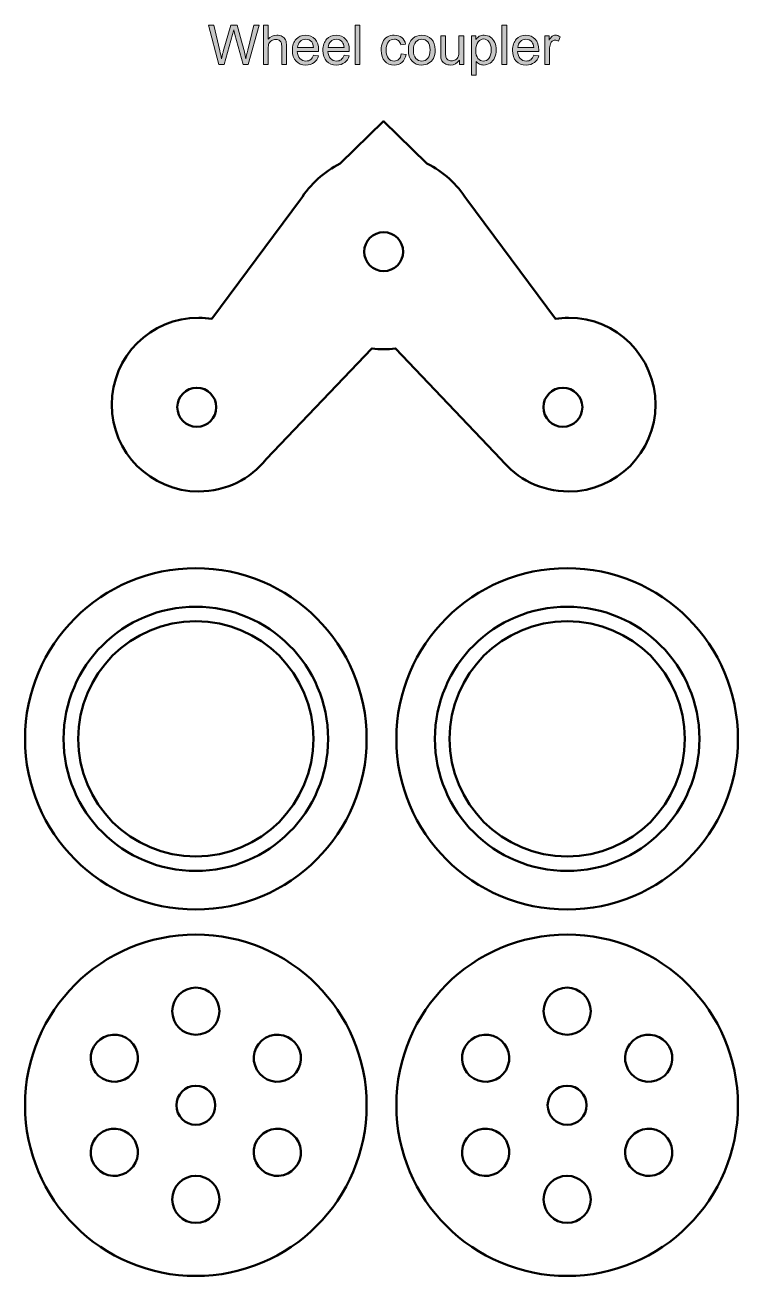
# Model space of a CAD drawing. Header units: inches. Extents: x 247 to 2765, y -1897 to -1110.
# Drawn here: x 408.9 to 463.7, y -1810.2 to -1713.9 of the extents above; entities that cross this region are included whole.
import ezdxf

# ---------------------------------------------------------------- set-up
doc = ezdxf.new("R2010")
doc.units = ezdxf.units.IN
doc.header["$MEASUREMENT"] = 0
doc.layers.add('Layer 1', color=7, linetype='Continuous')

# ---------------------------------------------------------------- blocks, each defined once
blk = doc.blocks.new('block 2')
at = {"layer": 'Layer 1', "color": 18, "lineweight": 50, "true_color": 0x010101}
for points in [[(422.016, -1755.723), (414.759, -1755.723), (408.875, -1761.607), (408.875, -1768.864), (408.875, -1776.122), (414.759, -1782.005), (422.016, -1782.005), (429.273, -1782.005), (435.157, -1776.122), (435.157, -1768.864), (435.157, -1761.607), (429.274, -1755.723), (422.016, -1755.723)], [(422.016, -1777.919), (417.015, -1777.919), (412.961, -1773.866), (412.961, -1768.864), (412.961, -1763.863), (417.015, -1759.81), (422.016, -1759.81), (427.017, -1759.81), (431.071, -1763.863), (431.071, -1768.864), (431.071, -1773.865), (427.017, -1777.919), (422.016, -1777.919)]]:
    blk.add_open_spline(points, degree=3, knots=[0, 0, 0, 0, 1, 1, 1, 2, 2, 2, 3, 3, 3, 4, 4, 4, 4], dxfattribs=at)
at = {"layer": 'Layer 1', "color": 240, "lineweight": 50, "true_color": 0xec2227}
blk.add_open_spline([(422.016, -1758.692), (427.634, -1758.692), (432.188, -1763.246), (432.188, -1768.864), (432.188, -1774.482), (427.634, -1779.036), (422.016, -1779.036), (416.398, -1779.036), (411.844, -1774.482), (411.844, -1768.864), (411.844, -1763.246), (416.398, -1758.692), (422.016, -1758.692)], degree=3, knots=[0, 0, 0, 0, 1, 1, 1, 2, 2, 2, 3, 3, 3, 4, 4, 4, 4], dxfattribs=at)
blk = doc.blocks.new('block 4')
at = {"layer": 'Layer 1', "color": 18, "lineweight": 50, "true_color": 0x010101}
for points in [[(450.585, -1755.723), (443.328, -1755.723), (437.444, -1761.607), (437.444, -1768.864), (437.444, -1776.122), (443.328, -1782.005), (450.585, -1782.005), (457.843, -1782.005), (463.726, -1776.122), (463.726, -1768.864), (463.726, -1761.607), (457.843, -1755.723), (450.585, -1755.723)], [(450.585, -1777.919), (445.584, -1777.919), (441.53, -1773.866), (441.53, -1768.864), (441.53, -1763.863), (445.584, -1759.81), (450.585, -1759.81), (455.586, -1759.81), (459.64, -1763.863), (459.64, -1768.864), (459.64, -1773.865), (455.586, -1777.919), (450.585, -1777.919)]]:
    blk.add_open_spline(points, degree=3, knots=[0, 0, 0, 0, 1, 1, 1, 2, 2, 2, 3, 3, 3, 4, 4, 4, 4], dxfattribs=at)
at = {"layer": 'Layer 1', "color": 240, "lineweight": 50, "true_color": 0xec2227}
blk.add_open_spline([(450.585, -1758.692), (456.203, -1758.692), (460.757, -1763.246), (460.757, -1768.864), (460.757, -1774.482), (456.203, -1779.036), (450.585, -1779.036), (444.968, -1779.036), (440.413, -1774.482), (440.413, -1768.864), (440.413, -1763.246), (444.968, -1758.692), (450.585, -1758.692)], degree=3, knots=[0, 0, 0, 0, 1, 1, 1, 2, 2, 2, 3, 3, 3, 4, 4, 4, 4], dxfattribs=at)
blk = doc.blocks.new('block 53')
at = {"layer": 'Layer 1', "true_color": 0x3eb54a}
h = blk.add_hatch(color=95, dxfattribs=at)
h.dxf.hatch_style = 2
edge = h.paths.add_edge_path()
edge.add_spline(control_points=[(423.791, -1716.946), (423.791, -1716.946), (422.987, -1713.915), (422.987, -1713.915), (422.987, -1713.915), (423.399, -1713.915), (423.399, -1713.915), (423.399, -1713.915), (423.86, -1715.902), (423.86, -1715.902), (423.91, -1716.11), (423.952, -1716.317), (423.988, -1716.522), (424.065, -1716.198), (424.111, -1716.012), (424.124, -1715.962), (424.124, -1715.962), (424.701, -1713.915), (424.701, -1713.915), (424.701, -1713.915), (425.185, -1713.915), (425.185, -1713.915), (425.185, -1713.915), (425.619, -1715.449), (425.619, -1715.449), (425.728, -1715.829), (425.806, -1716.188), (425.854, -1716.522), (425.893, -1716.33), (425.944, -1716.111), (426.006, -1715.864), (426.006, -1715.864), (426.481, -1713.916), (426.481, -1713.916), (426.481, -1713.916), (426.885, -1713.916), (426.885, -1713.916), (426.885, -1713.916), (426.054, -1716.946), (426.054, -1716.946), (426.054, -1716.946), (425.668, -1716.946), (425.668, -1716.946), (425.668, -1716.946), (425.028, -1714.637), (425.028, -1714.637), (424.975, -1714.444), (424.943, -1714.326), (424.933, -1714.282), (424.901, -1714.421), (424.872, -1714.539), (424.844, -1714.637), (424.844, -1714.637), (424.201, -1716.946), (424.201, -1716.946), (424.201, -1716.946), (423.791, -1716.946), (423.791, -1716.946), (423.791, -1716.946), (423.791, -1716.946), (423.791, -1716.946)], knot_values=[0, 0, 0, 0, 1, 1, 1, 2, 2, 2, 3, 3, 3, 4, 4, 4, 5, 5, 5, 6, 6, 6, 7, 7, 7, 8, 8, 8, 9, 9, 9, 10, 10, 10, 11, 11, 11, 12, 12, 12, 13, 13, 13, 14, 14, 14, 15, 15, 15, 16, 16, 16, 17, 17, 17, 18, 18, 18, 19, 19, 19, 20, 20, 20, 20], degree=3, periodic=1)
h = blk.add_hatch(color=95, dxfattribs=at)
h.dxf.hatch_style = 2
edge = h.paths.add_edge_path()
edge.add_spline(control_points=[(427.21, -1716.946), (427.21, -1716.946), (427.21, -1713.915), (427.21, -1713.915), (427.21, -1713.915), (427.582, -1713.915), (427.582, -1713.915), (427.582, -1713.915), (427.582, -1715.003), (427.582, -1715.003), (427.756, -1714.801), (427.975, -1714.702), (428.239, -1714.702), (428.402, -1714.702), (428.543, -1714.734), (428.663, -1714.797), (428.783, -1714.861), (428.869, -1714.95), (428.92, -1715.063), (428.972, -1715.176), (428.998, -1715.34), (428.998, -1715.555), (428.998, -1715.555), (428.998, -1716.945), (428.998, -1716.945), (428.998, -1716.945), (428.626, -1716.945), (428.626, -1716.945), (428.626, -1716.945), (428.626, -1715.555), (428.626, -1715.555), (428.626, -1715.369), (428.586, -1715.234), (428.505, -1715.149), (428.424, -1715.064), (428.31, -1715.022), (428.162, -1715.022), (428.052, -1715.022), (427.949, -1715.051), (427.851, -1715.108), (427.754, -1715.165), (427.684, -1715.242), (427.643, -1715.34), (427.602, -1715.438), (427.581, -1715.573), (427.581, -1715.745), (427.581, -1715.745), (427.581, -1716.945), (427.581, -1716.945), (427.581, -1716.945), (427.21, -1716.945), (427.21, -1716.945), (427.21, -1716.945), (427.21, -1716.946), (427.21, -1716.946)], knot_values=[0, 0, 0, 0, 1, 1, 1, 2, 2, 2, 3, 3, 3, 4, 4, 4, 5, 5, 5, 6, 6, 6, 7, 7, 7, 8, 8, 8, 9, 9, 9, 10, 10, 10, 11, 11, 11, 12, 12, 12, 13, 13, 13, 14, 14, 14, 15, 15, 15, 16, 16, 16, 17, 17, 17, 18, 18, 18, 18], degree=3, periodic=1)
h = blk.add_hatch(color=95, dxfattribs=at)
h.dxf.hatch_style = 2
h.paths.add_polyline_path([(434.265, -1716.946), (434.265, -1713.915), (434.637, -1713.915), (434.637, -1716.946)])
h = blk.add_hatch(color=95, dxfattribs=at)
h.dxf.hatch_style = 2
h.paths.add_polyline_path([(445.562, -1716.946), (445.562, -1713.915), (445.934, -1713.915), (445.934, -1716.946)])
h = blk.add_hatch(color=95, dxfattribs=at)
h.dxf.hatch_style = 2
edge = h.paths.add_edge_path()
edge.add_spline(control_points=[(431.067, -1716.239), (431.067, -1716.239), (431.452, -1716.286), (431.452, -1716.286), (431.391, -1716.512), (431.279, -1716.686), (431.115, -1716.809), (430.951, -1716.932), (430.741, -1716.995), (430.487, -1716.995), (430.166, -1716.995), (429.911, -1716.896), (429.723, -1716.698), (429.535, -1716.5), (429.441, -1716.223), (429.441, -1715.867), (429.441, -1715.497), (429.536, -1715.211), (429.726, -1715.006), (429.916, -1714.802), (430.163, -1714.702), (430.467, -1714.702), (430.76, -1714.702), (431, -1714.8), (431.186, -1715.001), (431.372, -1715.201), (431.465, -1715.482), (431.465, -1715.845), (431.465, -1715.867), (431.464, -1715.9), (431.463, -1715.944), (431.463, -1715.944), (429.825, -1715.944), (429.825, -1715.944), (429.839, -1716.186), (429.907, -1716.37), (430.03, -1716.498), (430.153, -1716.625), (430.305, -1716.69), (430.489, -1716.69), (430.625, -1716.69), (430.742, -1716.653), (430.838, -1716.583), (430.934, -1716.51), (431.011, -1716.396), (431.067, -1716.239)], knot_values=[0, 0, 0, 0, 1, 1, 1, 2, 2, 2, 3, 3, 3, 4, 4, 4, 5, 5, 5, 6, 6, 6, 7, 7, 7, 8, 8, 8, 9, 9, 9, 10, 10, 10, 11, 11, 11, 12, 12, 12, 13, 13, 13, 14, 14, 14, 15, 15, 15, 15], degree=3, periodic=1)
edge = h.paths.add_edge_path()
edge.add_spline(control_points=[(429.845, -1715.637), (429.845, -1715.637), (431.072, -1715.637), (431.072, -1715.637), (431.055, -1715.454), (431.008, -1715.314), (430.931, -1715.222), (430.813, -1715.078), (430.66, -1715.007), (430.47, -1715.007), (430.299, -1715.007), (430.155, -1715.064), (430.039, -1715.178), (429.923, -1715.293), (429.858, -1715.446), (429.845, -1715.637)], knot_values=[0, 0, 0, 0, 1, 1, 1, 2, 2, 2, 3, 3, 3, 4, 4, 4, 5, 5, 5, 5], degree=3, periodic=1)
h = blk.add_hatch(color=95, dxfattribs=at)
h.dxf.hatch_style = 2
edge = h.paths.add_edge_path()
edge.add_spline(control_points=[(433.422, -1716.239), (433.422, -1716.239), (433.806, -1716.286), (433.806, -1716.286), (433.746, -1716.512), (433.634, -1716.686), (433.47, -1716.809), (433.305, -1716.933), (433.096, -1716.995), (432.841, -1716.995), (432.52, -1716.995), (432.266, -1716.896), (432.078, -1716.698), (431.889, -1716.5), (431.795, -1716.223), (431.795, -1715.867), (431.795, -1715.497), (431.891, -1715.211), (432.081, -1715.006), (432.271, -1714.802), (432.518, -1714.702), (432.821, -1714.702), (433.115, -1714.702), (433.355, -1714.8), (433.541, -1715.001), (433.726, -1715.202), (433.82, -1715.482), (433.82, -1715.845), (433.82, -1715.867), (433.819, -1715.9), (433.818, -1715.944), (433.818, -1715.944), (432.18, -1715.944), (432.18, -1715.944), (432.194, -1716.186), (432.262, -1716.37), (432.385, -1716.498), (432.507, -1716.625), (432.66, -1716.69), (432.844, -1716.69), (432.98, -1716.69), (433.097, -1716.653), (433.193, -1716.583), (433.289, -1716.51), (433.365, -1716.396), (433.422, -1716.239)], knot_values=[0, 0, 0, 0, 1, 1, 1, 2, 2, 2, 3, 3, 3, 4, 4, 4, 5, 5, 5, 6, 6, 6, 7, 7, 7, 8, 8, 8, 9, 9, 9, 10, 10, 10, 11, 11, 11, 12, 12, 12, 13, 13, 13, 14, 14, 14, 15, 15, 15, 15], degree=3, periodic=1)
edge = h.paths.add_edge_path()
edge.add_spline(control_points=[(432.2, -1715.637), (432.2, -1715.637), (433.426, -1715.637), (433.426, -1715.637), (433.409, -1715.454), (433.363, -1715.314), (433.286, -1715.222), (433.168, -1715.078), (433.014, -1715.007), (432.825, -1715.007), (432.654, -1715.007), (432.51, -1715.064), (432.393, -1715.178), (432.277, -1715.293), (432.212, -1715.446), (432.2, -1715.637)], knot_values=[0, 0, 0, 0, 1, 1, 1, 2, 2, 2, 3, 3, 3, 4, 4, 4, 5, 5, 5, 5], degree=3, periodic=1)
h = blk.add_hatch(color=95, dxfattribs=at)
h.dxf.hatch_style = 2
edge = h.paths.add_edge_path()
edge.add_spline(control_points=[(437.822, -1716.142), (437.822, -1716.142), (438.188, -1716.189), (438.188, -1716.189), (438.148, -1716.442), (438.046, -1716.638), (437.881, -1716.782), (437.716, -1716.925), (437.514, -1716.996), (437.274, -1716.996), (436.973, -1716.996), (436.732, -1716.897), (436.549, -1716.701), (436.367, -1716.504), (436.276, -1716.223), (436.276, -1715.856), (436.276, -1715.619), (436.315, -1715.411), (436.394, -1715.233), (436.472, -1715.056), (436.592, -1714.922), (436.752, -1714.833), (436.913, -1714.745), (437.088, -1714.7), (437.276, -1714.7), (437.515, -1714.7), (437.71, -1714.76), (437.861, -1714.881), (438.013, -1715.002), (438.11, -1715.173), (438.153, -1715.395), (438.153, -1715.395), (437.791, -1715.451), (437.791, -1715.451), (437.756, -1715.303), (437.695, -1715.192), (437.608, -1715.118), (437.52, -1715.043), (437.414, -1715.006), (437.291, -1715.006), (437.104, -1715.006), (436.951, -1715.073), (436.834, -1715.208), (436.717, -1715.342), (436.658, -1715.555), (436.658, -1715.845), (436.658, -1716.141), (436.715, -1716.354), (436.827, -1716.488), (436.94, -1716.622), (437.088, -1716.689), (437.27, -1716.689), (437.416, -1716.689), (437.538, -1716.644), (437.635, -1716.554), (437.733, -1716.465), (437.796, -1716.328), (437.822, -1716.142)], knot_values=[0, 0, 0, 0, 1, 1, 1, 2, 2, 2, 3, 3, 3, 4, 4, 4, 5, 5, 5, 6, 6, 6, 7, 7, 7, 8, 8, 8, 9, 9, 9, 10, 10, 10, 11, 11, 11, 12, 12, 12, 13, 13, 13, 14, 14, 14, 15, 15, 15, 16, 16, 16, 17, 17, 17, 18, 18, 18, 19, 19, 19, 19], degree=3, periodic=1)
h = blk.add_hatch(color=95, dxfattribs=at)
h.dxf.hatch_style = 2
edge = h.paths.add_edge_path()
edge.add_spline(control_points=[(438.368, -1715.848), (438.368, -1715.442), (438.481, -1715.14), (438.707, -1714.944), (438.896, -1714.781), (439.126, -1714.701), (439.397, -1714.701), (439.699, -1714.701), (439.946, -1714.799), (440.138, -1714.998), (440.329, -1715.196), (440.425, -1715.469), (440.425, -1715.817), (440.425, -1716.1), (440.382, -1716.322), (440.298, -1716.484), (440.213, -1716.646), (440.089, -1716.771), (439.927, -1716.861), (439.766, -1716.951), (439.589, -1716.996), (439.397, -1716.996), (439.09, -1716.996), (438.842, -1716.897), (438.652, -1716.7), (438.463, -1716.503), (438.368, -1716.219), (438.368, -1715.848)], knot_values=[0, 0, 0, 0, 1, 1, 1, 2, 2, 2, 3, 3, 3, 4, 4, 4, 5, 5, 5, 6, 6, 6, 7, 7, 7, 8, 8, 8, 9, 9, 9, 9], degree=3, periodic=1)
edge = h.paths.add_edge_path()
edge.add_spline(control_points=[(438.75, -1715.848), (438.75, -1716.13), (438.812, -1716.34), (438.934, -1716.48), (439.057, -1716.619), (439.211, -1716.69), (439.397, -1716.69), (439.582, -1716.69), (439.736, -1716.619), (439.859, -1716.479), (439.981, -1716.338), (440.042, -1716.123), (440.042, -1715.836), (440.042, -1715.564), (439.98, -1715.358), (439.857, -1715.219), (439.734, -1715.079), (439.581, -1715.009), (439.397, -1715.009), (439.212, -1715.009), (439.057, -1715.078), (438.934, -1715.218), (438.811, -1715.357), (438.75, -1715.567), (438.75, -1715.848)], knot_values=[0, 0, 0, 0, 1, 1, 1, 2, 2, 2, 3, 3, 3, 4, 4, 4, 5, 5, 5, 6, 6, 6, 7, 7, 7, 8, 8, 8, 8], degree=3, periodic=1)
h = blk.add_hatch(color=95, dxfattribs=at)
h.dxf.hatch_style = 2
edge = h.paths.add_edge_path()
edge.add_spline(control_points=[(442.3, -1716.946), (442.3, -1716.946), (442.3, -1716.623), (442.3, -1716.623), (442.129, -1716.871), (441.896, -1716.996), (441.603, -1716.996), (441.473, -1716.996), (441.352, -1716.972), (441.24, -1716.922), (441.128, -1716.871), (441.044, -1716.81), (440.99, -1716.735), (440.936, -1716.66), (440.897, -1716.568), (440.876, -1716.459), (440.86, -1716.386), (440.853, -1716.27), (440.853, -1716.113), (440.853, -1716.113), (440.853, -1714.753), (440.853, -1714.753), (440.853, -1714.753), (441.226, -1714.753), (441.226, -1714.753), (441.226, -1714.753), (441.226, -1715.97), (441.226, -1715.97), (441.226, -1716.164), (441.233, -1716.295), (441.248, -1716.363), (441.271, -1716.46), (441.321, -1716.536), (441.396, -1716.592), (441.472, -1716.648), (441.566, -1716.676), (441.678, -1716.676), (441.789, -1716.676), (441.894, -1716.647), (441.992, -1716.59), (442.09, -1716.533), (442.16, -1716.455), (442.2, -1716.357), (442.241, -1716.258), (442.261, -1716.115), (442.261, -1715.928), (442.261, -1715.928), (442.261, -1714.751), (442.261, -1714.751), (442.261, -1714.751), (442.633, -1714.751), (442.633, -1714.751), (442.633, -1714.751), (442.633, -1716.946), (442.633, -1716.946), (442.633, -1716.946), (442.3, -1716.946), (442.3, -1716.946), (442.3, -1716.946), (442.3, -1716.946), (442.3, -1716.946)], knot_values=[0, 0, 0, 0, 1, 1, 1, 2, 2, 2, 3, 3, 3, 4, 4, 4, 5, 5, 5, 6, 6, 6, 7, 7, 7, 8, 8, 8, 9, 9, 9, 10, 10, 10, 11, 11, 11, 12, 12, 12, 13, 13, 13, 14, 14, 14, 15, 15, 15, 16, 16, 16, 17, 17, 17, 18, 18, 18, 19, 19, 19, 20, 20, 20, 20], degree=3, periodic=1)
h = blk.add_hatch(color=95, dxfattribs=at)
h.dxf.hatch_style = 2
edge = h.paths.add_edge_path()
edge.add_spline(control_points=[(443.215, -1717.787), (443.215, -1717.787), (443.215, -1714.751), (443.215, -1714.751), (443.215, -1714.751), (443.554, -1714.751), (443.554, -1714.751), (443.554, -1714.751), (443.554, -1715.036), (443.554, -1715.036), (443.635, -1714.925), (443.724, -1714.841), (443.826, -1714.785), (443.927, -1714.729), (444.049, -1714.702), (444.191, -1714.702), (444.379, -1714.702), (444.544, -1714.75), (444.688, -1714.846), (444.831, -1714.942), (444.939, -1715.078), (445.012, -1715.254), (445.085, -1715.43), (445.122, -1715.622), (445.122, -1715.833), (445.122, -1716.058), (445.082, -1716.26), (445.001, -1716.44), (444.92, -1716.619), (444.803, -1716.756), (444.65, -1716.853), (444.496, -1716.948), (444.334, -1716.997), (444.165, -1716.997), (444.041, -1716.997), (443.93, -1716.97), (443.831, -1716.917), (443.733, -1716.865), (443.652, -1716.799), (443.588, -1716.719), (443.588, -1716.719), (443.588, -1717.787), (443.588, -1717.787), (443.588, -1717.787), (443.215, -1717.787), (443.215, -1717.787)], knot_values=[0, 0, 0, 0, 1, 1, 1, 2, 2, 2, 3, 3, 3, 4, 4, 4, 5, 5, 5, 6, 6, 6, 7, 7, 7, 8, 8, 8, 9, 9, 9, 10, 10, 10, 11, 11, 11, 12, 12, 12, 13, 13, 13, 14, 14, 14, 15, 15, 15, 15], degree=3, periodic=1)
edge = h.paths.add_edge_path()
edge.add_spline(control_points=[(443.552, -1715.86), (443.552, -1716.144), (443.609, -1716.353), (443.724, -1716.487), (443.838, -1716.621), (443.977, -1716.689), (444.139, -1716.689), (444.305, -1716.689), (444.446, -1716.619), (444.564, -1716.48), (444.682, -1716.339), (444.741, -1716.122), (444.741, -1715.828), (444.741, -1715.549), (444.683, -1715.339), (444.568, -1715.201), (444.453, -1715.061), (444.316, -1714.991), (444.156, -1714.991), (443.998, -1714.991), (443.857, -1715.065), (443.735, -1715.213), (443.613, -1715.363), (443.552, -1715.578), (443.552, -1715.86)], knot_values=[0, 0, 0, 0, 1, 1, 1, 2, 2, 2, 3, 3, 3, 4, 4, 4, 5, 5, 5, 6, 6, 6, 7, 7, 7, 8, 8, 8, 8], degree=3, periodic=1)
h = blk.add_hatch(color=95, dxfattribs=at)
h.dxf.hatch_style = 2
edge = h.paths.add_edge_path()
edge.add_spline(control_points=[(448.013, -1716.239), (448.013, -1716.239), (448.397, -1716.286), (448.397, -1716.286), (448.337, -1716.512), (448.225, -1716.686), (448.061, -1716.809), (447.896, -1716.932), (447.687, -1716.995), (447.432, -1716.995), (447.112, -1716.995), (446.857, -1716.896), (446.669, -1716.698), (446.481, -1716.5), (446.386, -1716.223), (446.386, -1715.867), (446.386, -1715.497), (446.482, -1715.211), (446.672, -1715.006), (446.862, -1714.802), (447.108, -1714.702), (447.412, -1714.702), (447.705, -1714.702), (447.946, -1714.8), (448.131, -1715.001), (448.317, -1715.202), (448.41, -1715.482), (448.41, -1715.845), (448.41, -1715.867), (448.41, -1715.9), (448.408, -1715.944), (448.408, -1715.944), (446.771, -1715.944), (446.771, -1715.944), (446.785, -1716.186), (446.852, -1716.37), (446.975, -1716.498), (447.098, -1716.625), (447.251, -1716.69), (447.435, -1716.69), (447.571, -1716.69), (447.688, -1716.653), (447.784, -1716.583), (447.88, -1716.51), (447.956, -1716.396), (448.013, -1716.239)], knot_values=[0, 0, 0, 0, 1, 1, 1, 2, 2, 2, 3, 3, 3, 4, 4, 4, 5, 5, 5, 6, 6, 6, 7, 7, 7, 8, 8, 8, 9, 9, 9, 10, 10, 10, 11, 11, 11, 12, 12, 12, 13, 13, 13, 14, 14, 14, 15, 15, 15, 15], degree=3, periodic=1)
edge = h.paths.add_edge_path()
edge.add_spline(control_points=[(446.791, -1715.637), (446.791, -1715.637), (448.017, -1715.637), (448.017, -1715.637), (448, -1715.454), (447.954, -1715.314), (447.877, -1715.222), (447.759, -1715.078), (447.605, -1715.007), (447.416, -1715.007), (447.245, -1715.007), (447.101, -1715.064), (446.984, -1715.178), (446.868, -1715.293), (446.804, -1715.446), (446.791, -1715.637)], knot_values=[0, 0, 0, 0, 1, 1, 1, 2, 2, 2, 3, 3, 3, 4, 4, 4, 5, 5, 5, 5], degree=3, periodic=1)
h = blk.add_hatch(color=95, dxfattribs=at)
h.dxf.hatch_style = 2
edge = h.paths.add_edge_path()
edge.add_spline(control_points=[(448.86, -1716.946), (448.86, -1716.946), (448.86, -1714.75), (448.86, -1714.75), (448.86, -1714.75), (449.195, -1714.75), (449.195, -1714.75), (449.195, -1714.75), (449.195, -1715.083), (449.195, -1715.083), (449.28, -1714.928), (449.359, -1714.825), (449.431, -1714.775), (449.504, -1714.725), (449.584, -1714.701), (449.671, -1714.701), (449.795, -1714.701), (449.924, -1714.74), (450.053, -1714.821), (450.053, -1714.821), (449.925, -1715.166), (449.925, -1715.166), (449.834, -1715.113), (449.743, -1715.085), (449.653, -1715.085), (449.572, -1715.085), (449.498, -1715.109), (449.434, -1715.159), (449.369, -1715.208), (449.324, -1715.275), (449.295, -1715.362), (449.254, -1715.495), (449.233, -1715.638), (449.233, -1715.796), (449.233, -1715.796), (449.233, -1716.945), (449.233, -1716.945), (449.233, -1716.945), (448.86, -1716.946), (448.86, -1716.946), (448.86, -1716.946), (448.86, -1716.946), (448.86, -1716.946)], knot_values=[0, 0, 0, 0, 1, 1, 1, 2, 2, 2, 3, 3, 3, 4, 4, 4, 5, 5, 5, 6, 6, 6, 7, 7, 7, 8, 8, 8, 9, 9, 9, 10, 10, 10, 11, 11, 11, 12, 12, 12, 13, 13, 13, 14, 14, 14, 14], degree=3, periodic=1)
at = {"layer": 'Layer 1', "lineweight": 0}
for points in [[(434.265, -1716.946), (434.265, -1713.915), (434.637, -1713.915), (434.637, -1716.946), (434.265, -1716.946)], [(445.562, -1716.946), (445.562, -1713.915), (445.934, -1713.915), (445.934, -1716.946), (445.562, -1716.946)]]:
    blk.add_lwpolyline(points, dxfattribs=at)
for points, knots in [([(423.791, -1716.946), (423.791, -1716.946), (422.987, -1713.915), (422.987, -1713.915), (422.987, -1713.915), (423.399, -1713.915), (423.399, -1713.915), (423.399, -1713.915), (423.86, -1715.902), (423.86, -1715.902), (423.91, -1716.11), (423.952, -1716.317), (423.988, -1716.522), (424.065, -1716.198), (424.111, -1716.012), (424.124, -1715.962), (424.124, -1715.962), (424.701, -1713.915), (424.701, -1713.915), (424.701, -1713.915), (425.185, -1713.915), (425.185, -1713.915), (425.185, -1713.915), (425.619, -1715.449), (425.619, -1715.449), (425.728, -1715.829), (425.806, -1716.188), (425.854, -1716.522), (425.893, -1716.33), (425.944, -1716.111), (426.006, -1715.864), (426.006, -1715.864), (426.481, -1713.916), (426.481, -1713.916), (426.481, -1713.916), (426.885, -1713.916), (426.885, -1713.916), (426.885, -1713.916), (426.054, -1716.946), (426.054, -1716.946), (426.054, -1716.946), (425.668, -1716.946), (425.668, -1716.946), (425.668, -1716.946), (425.028, -1714.637), (425.028, -1714.637), (424.975, -1714.444), (424.943, -1714.326), (424.933, -1714.282), (424.901, -1714.421), (424.872, -1714.539), (424.844, -1714.637), (424.844, -1714.637), (424.201, -1716.946), (424.201, -1716.946), (424.201, -1716.946), (423.791, -1716.946), (423.791, -1716.946), (423.791, -1716.946), (423.791, -1716.946), (423.791, -1716.946)], [0, 0, 0, 0, 1, 1, 1, 2, 2, 2, 3, 3, 3, 4, 4, 4, 5, 5, 5, 6, 6, 6, 7, 7, 7, 8, 8, 8, 9, 9, 9, 10, 10, 10, 11, 11, 11, 12, 12, 12, 13, 13, 13, 14, 14, 14, 15, 15, 15, 16, 16, 16, 17, 17, 17, 18, 18, 18, 19, 19, 19, 20, 20, 20, 20]), ([(427.21, -1716.946), (427.21, -1716.946), (427.21, -1713.915), (427.21, -1713.915), (427.21, -1713.915), (427.582, -1713.915), (427.582, -1713.915), (427.582, -1713.915), (427.582, -1715.003), (427.582, -1715.003), (427.756, -1714.801), (427.975, -1714.702), (428.239, -1714.702), (428.402, -1714.702), (428.543, -1714.734), (428.663, -1714.797), (428.783, -1714.861), (428.869, -1714.95), (428.92, -1715.063), (428.972, -1715.176), (428.998, -1715.34), (428.998, -1715.555), (428.998, -1715.555), (428.998, -1716.945), (428.998, -1716.945), (428.998, -1716.945), (428.626, -1716.945), (428.626, -1716.945), (428.626, -1716.945), (428.626, -1715.555), (428.626, -1715.555), (428.626, -1715.369), (428.586, -1715.234), (428.505, -1715.149), (428.424, -1715.064), (428.31, -1715.022), (428.162, -1715.022), (428.052, -1715.022), (427.949, -1715.051), (427.851, -1715.108), (427.754, -1715.165), (427.684, -1715.242), (427.643, -1715.34), (427.602, -1715.438), (427.581, -1715.573), (427.581, -1715.745), (427.581, -1715.745), (427.581, -1716.945), (427.581, -1716.945), (427.581, -1716.945), (427.21, -1716.945), (427.21, -1716.945), (427.21, -1716.945), (427.21, -1716.946), (427.21, -1716.946)], [0, 0, 0, 0, 1, 1, 1, 2, 2, 2, 3, 3, 3, 4, 4, 4, 5, 5, 5, 6, 6, 6, 7, 7, 7, 8, 8, 8, 9, 9, 9, 10, 10, 10, 11, 11, 11, 12, 12, 12, 13, 13, 13, 14, 14, 14, 15, 15, 15, 16, 16, 16, 17, 17, 17, 18, 18, 18, 18]), ([(431.067, -1716.239), (431.067, -1716.239), (431.452, -1716.286), (431.452, -1716.286), (431.391, -1716.512), (431.279, -1716.686), (431.115, -1716.809), (430.951, -1716.932), (430.741, -1716.995), (430.487, -1716.995), (430.166, -1716.995), (429.911, -1716.896), (429.723, -1716.698), (429.535, -1716.5), (429.441, -1716.223), (429.441, -1715.867), (429.441, -1715.497), (429.536, -1715.211), (429.726, -1715.006), (429.916, -1714.802), (430.163, -1714.702), (430.467, -1714.702), (430.76, -1714.702), (431, -1714.8), (431.186, -1715.001), (431.372, -1715.201), (431.465, -1715.482), (431.465, -1715.845), (431.465, -1715.867), (431.464, -1715.9), (431.463, -1715.944), (431.463, -1715.944), (429.825, -1715.944), (429.825, -1715.944), (429.839, -1716.186), (429.907, -1716.37), (430.03, -1716.498), (430.153, -1716.625), (430.305, -1716.69), (430.489, -1716.69), (430.625, -1716.69), (430.742, -1716.653), (430.838, -1716.583), (430.934, -1716.51), (431.011, -1716.396), (431.067, -1716.239)], [0, 0, 0, 0, 1, 1, 1, 2, 2, 2, 3, 3, 3, 4, 4, 4, 5, 5, 5, 6, 6, 6, 7, 7, 7, 8, 8, 8, 9, 9, 9, 10, 10, 10, 11, 11, 11, 12, 12, 12, 13, 13, 13, 14, 14, 14, 15, 15, 15, 15]), ([(429.845, -1715.637), (429.845, -1715.637), (431.072, -1715.637), (431.072, -1715.637), (431.055, -1715.454), (431.008, -1715.314), (430.931, -1715.222), (430.813, -1715.078), (430.66, -1715.007), (430.47, -1715.007), (430.299, -1715.007), (430.155, -1715.064), (430.039, -1715.178), (429.923, -1715.293), (429.858, -1715.446), (429.845, -1715.637)], [0, 0, 0, 0, 1, 1, 1, 2, 2, 2, 3, 3, 3, 4, 4, 4, 5, 5, 5, 5]), ([(433.422, -1716.239), (433.422, -1716.239), (433.806, -1716.286), (433.806, -1716.286), (433.746, -1716.512), (433.634, -1716.686), (433.47, -1716.809), (433.305, -1716.933), (433.096, -1716.995), (432.841, -1716.995), (432.52, -1716.995), (432.266, -1716.896), (432.078, -1716.698), (431.889, -1716.5), (431.795, -1716.223), (431.795, -1715.867), (431.795, -1715.497), (431.891, -1715.211), (432.081, -1715.006), (432.271, -1714.802), (432.518, -1714.702), (432.821, -1714.702), (433.115, -1714.702), (433.355, -1714.8), (433.541, -1715.001), (433.726, -1715.202), (433.82, -1715.482), (433.82, -1715.845), (433.82, -1715.867), (433.819, -1715.9), (433.818, -1715.944), (433.818, -1715.944), (432.18, -1715.944), (432.18, -1715.944), (432.194, -1716.186), (432.262, -1716.37), (432.385, -1716.498), (432.507, -1716.625), (432.66, -1716.69), (432.844, -1716.69), (432.98, -1716.69), (433.097, -1716.653), (433.193, -1716.583), (433.289, -1716.51), (433.365, -1716.396), (433.422, -1716.239)], [0, 0, 0, 0, 1, 1, 1, 2, 2, 2, 3, 3, 3, 4, 4, 4, 5, 5, 5, 6, 6, 6, 7, 7, 7, 8, 8, 8, 9, 9, 9, 10, 10, 10, 11, 11, 11, 12, 12, 12, 13, 13, 13, 14, 14, 14, 15, 15, 15, 15]), ([(432.2, -1715.637), (432.2, -1715.637), (433.426, -1715.637), (433.426, -1715.637), (433.409, -1715.454), (433.363, -1715.314), (433.286, -1715.222), (433.168, -1715.078), (433.014, -1715.007), (432.825, -1715.007), (432.654, -1715.007), (432.51, -1715.064), (432.393, -1715.178), (432.277, -1715.293), (432.212, -1715.446), (432.2, -1715.637)], [0, 0, 0, 0, 1, 1, 1, 2, 2, 2, 3, 3, 3, 4, 4, 4, 5, 5, 5, 5]), ([(437.822, -1716.142), (437.822, -1716.142), (438.188, -1716.189), (438.188, -1716.189), (438.148, -1716.442), (438.046, -1716.638), (437.881, -1716.782), (437.716, -1716.925), (437.514, -1716.996), (437.274, -1716.996), (436.973, -1716.996), (436.732, -1716.897), (436.549, -1716.701), (436.367, -1716.504), (436.276, -1716.223), (436.276, -1715.856), (436.276, -1715.619), (436.315, -1715.411), (436.394, -1715.233), (436.472, -1715.056), (436.592, -1714.922), (436.752, -1714.833), (436.913, -1714.745), (437.088, -1714.7), (437.276, -1714.7), (437.515, -1714.7), (437.71, -1714.76), (437.861, -1714.881), (438.013, -1715.002), (438.11, -1715.173), (438.153, -1715.395), (438.153, -1715.395), (437.791, -1715.451), (437.791, -1715.451), (437.756, -1715.303), (437.695, -1715.192), (437.608, -1715.118), (437.52, -1715.043), (437.414, -1715.006), (437.291, -1715.006), (437.104, -1715.006), (436.951, -1715.073), (436.834, -1715.208), (436.717, -1715.342), (436.658, -1715.555), (436.658, -1715.845), (436.658, -1716.141), (436.715, -1716.354), (436.827, -1716.488), (436.94, -1716.622), (437.088, -1716.689), (437.27, -1716.689), (437.416, -1716.689), (437.538, -1716.644), (437.635, -1716.554), (437.733, -1716.465), (437.796, -1716.328), (437.822, -1716.142)], [0, 0, 0, 0, 1, 1, 1, 2, 2, 2, 3, 3, 3, 4, 4, 4, 5, 5, 5, 6, 6, 6, 7, 7, 7, 8, 8, 8, 9, 9, 9, 10, 10, 10, 11, 11, 11, 12, 12, 12, 13, 13, 13, 14, 14, 14, 15, 15, 15, 16, 16, 16, 17, 17, 17, 18, 18, 18, 19, 19, 19, 19]), ([(438.368, -1715.848), (438.368, -1715.442), (438.481, -1715.14), (438.707, -1714.944), (438.896, -1714.781), (439.126, -1714.701), (439.397, -1714.701), (439.699, -1714.701), (439.946, -1714.799), (440.138, -1714.998), (440.329, -1715.196), (440.425, -1715.469), (440.425, -1715.817), (440.425, -1716.1), (440.382, -1716.322), (440.298, -1716.484), (440.213, -1716.646), (440.089, -1716.771), (439.927, -1716.861), (439.766, -1716.951), (439.589, -1716.996), (439.397, -1716.996), (439.09, -1716.996), (438.842, -1716.897), (438.652, -1716.7), (438.463, -1716.503), (438.368, -1716.219), (438.368, -1715.848)], [0, 0, 0, 0, 1, 1, 1, 2, 2, 2, 3, 3, 3, 4, 4, 4, 5, 5, 5, 6, 6, 6, 7, 7, 7, 8, 8, 8, 9, 9, 9, 9]), ([(438.75, -1715.848), (438.75, -1716.13), (438.812, -1716.34), (438.934, -1716.48), (439.057, -1716.619), (439.211, -1716.69), (439.397, -1716.69), (439.582, -1716.69), (439.736, -1716.619), (439.859, -1716.479), (439.981, -1716.338), (440.042, -1716.123), (440.042, -1715.836), (440.042, -1715.564), (439.98, -1715.358), (439.857, -1715.219), (439.734, -1715.079), (439.581, -1715.009), (439.397, -1715.009), (439.212, -1715.009), (439.057, -1715.078), (438.934, -1715.218), (438.811, -1715.357), (438.75, -1715.567), (438.75, -1715.848)], [0, 0, 0, 0, 1, 1, 1, 2, 2, 2, 3, 3, 3, 4, 4, 4, 5, 5, 5, 6, 6, 6, 7, 7, 7, 8, 8, 8, 8]), ([(442.3, -1716.946), (442.3, -1716.946), (442.3, -1716.623), (442.3, -1716.623), (442.129, -1716.871), (441.896, -1716.996), (441.603, -1716.996), (441.473, -1716.996), (441.352, -1716.972), (441.24, -1716.922), (441.128, -1716.871), (441.044, -1716.81), (440.99, -1716.735), (440.936, -1716.66), (440.897, -1716.568), (440.876, -1716.459), (440.86, -1716.386), (440.853, -1716.27), (440.853, -1716.113), (440.853, -1716.113), (440.853, -1714.753), (440.853, -1714.753), (440.853, -1714.753), (441.226, -1714.753), (441.226, -1714.753), (441.226, -1714.753), (441.226, -1715.97), (441.226, -1715.97), (441.226, -1716.164), (441.233, -1716.295), (441.248, -1716.363), (441.271, -1716.46), (441.321, -1716.536), (441.396, -1716.592), (441.472, -1716.648), (441.566, -1716.676), (441.678, -1716.676), (441.789, -1716.676), (441.894, -1716.647), (441.992, -1716.59), (442.09, -1716.533), (442.16, -1716.455), (442.2, -1716.357), (442.241, -1716.258), (442.261, -1716.115), (442.261, -1715.928), (442.261, -1715.928), (442.261, -1714.751), (442.261, -1714.751), (442.261, -1714.751), (442.633, -1714.751), (442.633, -1714.751), (442.633, -1714.751), (442.633, -1716.946), (442.633, -1716.946), (442.633, -1716.946), (442.3, -1716.946), (442.3, -1716.946), (442.3, -1716.946), (442.3, -1716.946), (442.3, -1716.946)], [0, 0, 0, 0, 1, 1, 1, 2, 2, 2, 3, 3, 3, 4, 4, 4, 5, 5, 5, 6, 6, 6, 7, 7, 7, 8, 8, 8, 9, 9, 9, 10, 10, 10, 11, 11, 11, 12, 12, 12, 13, 13, 13, 14, 14, 14, 15, 15, 15, 16, 16, 16, 17, 17, 17, 18, 18, 18, 19, 19, 19, 20, 20, 20, 20]), ([(443.215, -1717.787), (443.215, -1717.787), (443.215, -1714.751), (443.215, -1714.751), (443.215, -1714.751), (443.554, -1714.751), (443.554, -1714.751), (443.554, -1714.751), (443.554, -1715.036), (443.554, -1715.036), (443.635, -1714.925), (443.724, -1714.841), (443.826, -1714.785), (443.927, -1714.729), (444.049, -1714.702), (444.191, -1714.702), (444.379, -1714.702), (444.544, -1714.75), (444.688, -1714.846), (444.831, -1714.942), (444.939, -1715.078), (445.012, -1715.254), (445.085, -1715.43), (445.122, -1715.622), (445.122, -1715.833), (445.122, -1716.058), (445.082, -1716.26), (445.001, -1716.44), (444.92, -1716.619), (444.803, -1716.756), (444.65, -1716.853), (444.496, -1716.948), (444.334, -1716.997), (444.165, -1716.997), (444.041, -1716.997), (443.93, -1716.97), (443.831, -1716.917), (443.733, -1716.865), (443.652, -1716.799), (443.588, -1716.719), (443.588, -1716.719), (443.588, -1717.787), (443.588, -1717.787), (443.588, -1717.787), (443.215, -1717.787), (443.215, -1717.787)], [0, 0, 0, 0, 1, 1, 1, 2, 2, 2, 3, 3, 3, 4, 4, 4, 5, 5, 5, 6, 6, 6, 7, 7, 7, 8, 8, 8, 9, 9, 9, 10, 10, 10, 11, 11, 11, 12, 12, 12, 13, 13, 13, 14, 14, 14, 15, 15, 15, 15]), ([(443.552, -1715.86), (443.552, -1716.144), (443.609, -1716.353), (443.724, -1716.487), (443.838, -1716.621), (443.977, -1716.689), (444.139, -1716.689), (444.305, -1716.689), (444.446, -1716.619), (444.564, -1716.48), (444.682, -1716.339), (444.741, -1716.122), (444.741, -1715.828), (444.741, -1715.549), (444.683, -1715.339), (444.568, -1715.201), (444.453, -1715.061), (444.316, -1714.991), (444.156, -1714.991), (443.998, -1714.991), (443.857, -1715.065), (443.735, -1715.213), (443.613, -1715.363), (443.552, -1715.578), (443.552, -1715.86)], [0, 0, 0, 0, 1, 1, 1, 2, 2, 2, 3, 3, 3, 4, 4, 4, 5, 5, 5, 6, 6, 6, 7, 7, 7, 8, 8, 8, 8]), ([(448.013, -1716.239), (448.013, -1716.239), (448.397, -1716.286), (448.397, -1716.286), (448.337, -1716.512), (448.225, -1716.686), (448.061, -1716.809), (447.896, -1716.932), (447.687, -1716.995), (447.432, -1716.995), (447.112, -1716.995), (446.857, -1716.896), (446.669, -1716.698), (446.481, -1716.5), (446.386, -1716.223), (446.386, -1715.867), (446.386, -1715.497), (446.482, -1715.211), (446.672, -1715.006), (446.862, -1714.802), (447.108, -1714.702), (447.412, -1714.702), (447.705, -1714.702), (447.946, -1714.8), (448.131, -1715.001), (448.317, -1715.202), (448.41, -1715.482), (448.41, -1715.845), (448.41, -1715.867), (448.41, -1715.9), (448.408, -1715.944), (448.408, -1715.944), (446.771, -1715.944), (446.771, -1715.944), (446.785, -1716.186), (446.852, -1716.37), (446.975, -1716.498), (447.098, -1716.625), (447.251, -1716.69), (447.435, -1716.69), (447.571, -1716.69), (447.688, -1716.653), (447.784, -1716.583), (447.88, -1716.51), (447.956, -1716.396), (448.013, -1716.239)], [0, 0, 0, 0, 1, 1, 1, 2, 2, 2, 3, 3, 3, 4, 4, 4, 5, 5, 5, 6, 6, 6, 7, 7, 7, 8, 8, 8, 9, 9, 9, 10, 10, 10, 11, 11, 11, 12, 12, 12, 13, 13, 13, 14, 14, 14, 15, 15, 15, 15]), ([(446.791, -1715.637), (446.791, -1715.637), (448.017, -1715.637), (448.017, -1715.637), (448, -1715.454), (447.954, -1715.314), (447.877, -1715.222), (447.759, -1715.078), (447.605, -1715.007), (447.416, -1715.007), (447.245, -1715.007), (447.101, -1715.064), (446.984, -1715.178), (446.868, -1715.293), (446.804, -1715.446), (446.791, -1715.637)], [0, 0, 0, 0, 1, 1, 1, 2, 2, 2, 3, 3, 3, 4, 4, 4, 5, 5, 5, 5]), ([(448.86, -1716.946), (448.86, -1716.946), (448.86, -1714.75), (448.86, -1714.75), (448.86, -1714.75), (449.195, -1714.75), (449.195, -1714.75), (449.195, -1714.75), (449.195, -1715.083), (449.195, -1715.083), (449.28, -1714.928), (449.359, -1714.825), (449.431, -1714.775), (449.504, -1714.725), (449.584, -1714.701), (449.671, -1714.701), (449.795, -1714.701), (449.924, -1714.74), (450.053, -1714.821), (450.053, -1714.821), (449.925, -1715.166), (449.925, -1715.166), (449.834, -1715.113), (449.743, -1715.085), (449.653, -1715.085), (449.572, -1715.085), (449.498, -1715.109), (449.434, -1715.159), (449.369, -1715.208), (449.324, -1715.275), (449.295, -1715.362), (449.254, -1715.495), (449.233, -1715.638), (449.233, -1715.796), (449.233, -1715.796), (449.233, -1716.945), (449.233, -1716.945), (449.233, -1716.945), (448.86, -1716.946), (448.86, -1716.946), (448.86, -1716.946), (448.86, -1716.946), (448.86, -1716.946)], [0, 0, 0, 0, 1, 1, 1, 2, 2, 2, 3, 3, 3, 4, 4, 4, 5, 5, 5, 6, 6, 6, 7, 7, 7, 8, 8, 8, 9, 9, 9, 10, 10, 10, 11, 11, 11, 12, 12, 12, 13, 13, 13, 14, 14, 14, 14])]:
    blk.add_open_spline(points, degree=3, knots=knots, dxfattribs=at)

msp = doc.modelspace()

# ---------------------------------------------------------------- linework, layer by layer
at = {"layer": 'Layer 1', "color": 18, "lineweight": 50, "true_color": 0x010101}
for points, knots in [([(450.694, -1736.446), (450.349, -1736.446), (450.014, -1736.48), (449.684, -1736.53), (449.684, -1736.53), (442.863, -1727.356), (442.863, -1727.356), (442.122, -1726.167), (441.062, -1725.199), (439.8, -1724.573), (439.8, -1724.573), (436.466, -1721.318), (436.466, -1721.318), (436.466, -1721.318), (433.132, -1724.572), (433.132, -1724.572), (431.871, -1725.198), (430.809, -1726.167), (430.068, -1727.356), (430.068, -1727.356), (423.247, -1736.53), (423.247, -1736.53), (422.916, -1736.479), (422.581, -1736.446), (422.237, -1736.446), (418.543, -1736.446), (415.549, -1739.44), (415.549, -1743.133), (415.549, -1746.827), (418.543, -1749.821), (422.237, -1749.821), (424.338, -1749.821), (426.211, -1748.85), (427.436, -1747.335), (427.436, -1747.335), (435.562, -1738.815), (435.562, -1738.815), (435.859, -1738.852), (436.159, -1738.874), (436.465, -1738.874), (436.772, -1738.874), (437.071, -1738.852), (437.368, -1738.815), (437.368, -1738.815), (445.494, -1747.335), (445.494, -1747.335), (446.72, -1748.85), (448.593, -1749.821), (450.693, -1749.821), (454.387, -1749.821), (457.381, -1746.827), (457.381, -1743.133), (457.381, -1739.44), (454.387, -1736.446), (450.694, -1736.446)], [0, 0, 0, 0, 1, 1, 1, 2, 2, 2, 3, 3, 3, 4, 4, 4, 5, 5, 5, 6, 6, 6, 7, 7, 7, 8, 8, 8, 9, 9, 9, 10, 10, 10, 11, 11, 11, 12, 12, 12, 13, 13, 13, 14, 14, 14, 15, 15, 15, 16, 16, 16, 17, 17, 17, 18, 18, 18, 18]), ([(436.466, -1732.863), (435.637, -1732.863), (434.966, -1732.192), (434.966, -1731.363), (434.966, -1730.535), (435.637, -1729.863), (436.466, -1729.863), (437.294, -1729.863), (437.966, -1730.535), (437.966, -1731.363), (437.966, -1732.192), (437.294, -1732.863), (436.466, -1732.863)], [0, 0, 0, 0, 1, 1, 1, 2, 2, 2, 3, 3, 3, 4, 4, 4, 4]), ([(422.09, -1744.839), (421.261, -1744.839), (420.59, -1744.167), (420.59, -1743.339), (420.59, -1742.51), (421.261, -1741.839), (422.09, -1741.839), (422.918, -1741.839), (423.589, -1742.51), (423.589, -1743.339), (423.589, -1744.167), (422.918, -1744.839), (422.09, -1744.839)], [0, 0, 0, 0, 1, 1, 1, 2, 2, 2, 3, 3, 3, 4, 4, 4, 4]), ([(450.253, -1744.839), (449.424, -1744.839), (448.753, -1744.167), (448.753, -1743.339), (448.753, -1742.51), (449.424, -1741.839), (450.253, -1741.839), (451.082, -1741.839), (451.753, -1742.51), (451.753, -1743.339), (451.753, -1744.167), (451.081, -1744.839), (450.253, -1744.839)], [0, 0, 0, 0, 1, 1, 1, 2, 2, 2, 3, 3, 3, 4, 4, 4, 4]), ([(422.016, -1783.931), (414.759, -1783.931), (408.875, -1789.815), (408.875, -1797.072), (408.875, -1804.329), (414.759, -1810.213), (422.016, -1810.213), (429.273, -1810.213), (435.157, -1804.329), (435.157, -1797.072), (435.157, -1789.814), (429.274, -1783.931), (422.016, -1783.931)], [0, 0, 0, 0, 1, 1, 1, 2, 2, 2, 3, 3, 3, 4, 4, 4, 4]), ([(450.585, -1783.931), (443.328, -1783.931), (437.444, -1789.815), (437.444, -1797.072), (437.444, -1804.329), (443.328, -1810.213), (450.585, -1810.213), (457.843, -1810.213), (463.726, -1804.329), (463.726, -1797.072), (463.726, -1789.814), (457.843, -1783.931), (450.585, -1783.931)], [0, 0, 0, 0, 1, 1, 1, 2, 2, 2, 3, 3, 3, 4, 4, 4, 4]), ([(422.016, -1788.017), (423.017, -1788.017), (423.828, -1788.829), (423.828, -1789.829), (423.828, -1790.83), (423.017, -1791.642), (422.016, -1791.642), (421.015, -1791.642), (420.204, -1790.83), (420.204, -1789.829), (420.204, -1788.828), (421.016, -1788.017), (422.016, -1788.017)], [0, 0, 0, 0, 1, 1, 1, 2, 2, 2, 3, 3, 3, 4, 4, 4, 4]), ([(450.585, -1788.017), (451.586, -1788.017), (452.397, -1788.829), (452.397, -1789.829), (452.397, -1790.83), (451.586, -1791.642), (450.585, -1791.642), (449.584, -1791.642), (448.773, -1790.83), (448.773, -1789.829), (448.774, -1788.828), (449.585, -1788.017), (450.585, -1788.017)], [0, 0, 0, 0, 1, 1, 1, 2, 2, 2, 3, 3, 3, 4, 4, 4, 4]), ([(414.174, -1792.544), (414.675, -1791.677), (415.783, -1791.38), (416.649, -1791.881), (417.516, -1792.381), (417.813, -1793.49), (417.313, -1794.357), (416.812, -1795.223), (415.704, -1795.52), (414.837, -1795.019), (413.971, -1794.519), (413.673, -1793.411), (414.174, -1792.544)], [0, 0, 0, 0, 1, 1, 1, 2, 2, 2, 3, 3, 3, 4, 4, 4, 4]), ([(429.195, -1795.019), (428.329, -1795.519), (427.22, -1795.222), (426.719, -1794.356), (426.219, -1793.489), (426.517, -1792.38), (427.383, -1791.88), (428.249, -1791.38), (429.357, -1791.676), (429.858, -1792.543), (430.358, -1793.41), (430.061, -1794.519), (429.195, -1795.019)], [0, 0, 0, 0, 1, 1, 1, 2, 2, 2, 3, 3, 3, 4, 4, 4, 4]), ([(442.744, -1792.544), (443.244, -1791.677), (444.352, -1791.38), (445.219, -1791.881), (446.085, -1792.381), (446.383, -1793.49), (445.882, -1794.357), (445.381, -1795.223), (444.273, -1795.52), (443.407, -1795.019), (442.54, -1794.519), (442.243, -1793.411), (442.744, -1792.544)], [0, 0, 0, 0, 1, 1, 1, 2, 2, 2, 3, 3, 3, 4, 4, 4, 4]), ([(457.764, -1795.019), (456.898, -1795.519), (455.789, -1795.222), (455.289, -1794.356), (454.789, -1793.489), (455.086, -1792.38), (455.952, -1791.88), (456.818, -1791.38), (457.927, -1791.676), (458.428, -1792.543), (458.928, -1793.41), (458.63, -1794.519), (457.764, -1795.019)], [0, 0, 0, 0, 1, 1, 1, 2, 2, 2, 3, 3, 3, 4, 4, 4, 4]), ([(422.016, -1798.571), (421.188, -1798.571), (420.516, -1797.901), (420.516, -1797.072), (420.516, -1796.244), (421.188, -1795.572), (422.016, -1795.572), (422.845, -1795.572), (423.516, -1796.244), (423.516, -1797.072), (423.516, -1797.9), (422.845, -1798.571), (422.016, -1798.571)], [0, 0, 0, 0, 1, 1, 1, 2, 2, 2, 3, 3, 3, 4, 4, 4, 4]), ([(450.585, -1798.571), (449.757, -1798.571), (449.085, -1797.901), (449.085, -1797.072), (449.085, -1796.244), (449.757, -1795.572), (450.585, -1795.572), (451.414, -1795.572), (452.085, -1796.244), (452.085, -1797.072), (452.085, -1797.9), (451.414, -1798.571), (450.585, -1798.571)], [0, 0, 0, 0, 1, 1, 1, 2, 2, 2, 3, 3, 3, 4, 4, 4, 4]), ([(416.65, -1802.261), (415.783, -1802.762), (414.675, -1802.465), (414.175, -1801.599), (413.674, -1800.732), (413.971, -1799.624), (414.838, -1799.124), (415.704, -1798.623), (416.812, -1798.92), (417.313, -1799.786), (417.813, -1800.654), (417.516, -1801.762), (416.65, -1802.261)], [0, 0, 0, 0, 1, 1, 1, 2, 2, 2, 3, 3, 3, 4, 4, 4, 4]), ([(429.857, -1801.599), (429.357, -1802.465), (428.249, -1802.762), (427.382, -1802.261), (426.516, -1801.762), (426.218, -1800.654), (426.719, -1799.787), (427.219, -1798.92), (428.328, -1798.623), (429.194, -1799.124), (430.06, -1799.624), (430.358, -1800.732), (429.857, -1801.599)], [0, 0, 0, 0, 1, 1, 1, 2, 2, 2, 3, 3, 3, 4, 4, 4, 4]), ([(445.219, -1802.261), (444.352, -1802.762), (443.244, -1802.465), (442.744, -1801.599), (442.243, -1800.732), (442.541, -1799.624), (443.407, -1799.124), (444.273, -1798.623), (445.381, -1798.92), (445.882, -1799.786), (446.382, -1800.654), (446.085, -1801.762), (445.219, -1802.261)], [0, 0, 0, 0, 1, 1, 1, 2, 2, 2, 3, 3, 3, 4, 4, 4, 4]), ([(458.427, -1801.599), (457.927, -1802.465), (456.818, -1802.762), (455.952, -1802.261), (455.086, -1801.762), (454.788, -1800.654), (455.288, -1799.787), (455.789, -1798.92), (456.898, -1798.623), (457.764, -1799.124), (458.63, -1799.624), (458.928, -1800.732), (458.427, -1801.599)], [0, 0, 0, 0, 1, 1, 1, 2, 2, 2, 3, 3, 3, 4, 4, 4, 4]), ([(422.016, -1806.126), (421.015, -1806.126), (420.204, -1805.315), (420.204, -1804.314), (420.204, -1803.314), (421.015, -1802.503), (422.016, -1802.503), (423.017, -1802.503), (423.828, -1803.314), (423.828, -1804.314), (423.828, -1805.315), (423.017, -1806.126), (422.016, -1806.126)], [0, 0, 0, 0, 1, 1, 1, 2, 2, 2, 3, 3, 3, 4, 4, 4, 4]), ([(450.585, -1806.126), (449.584, -1806.126), (448.773, -1805.315), (448.773, -1804.314), (448.773, -1803.314), (449.584, -1802.503), (450.585, -1802.503), (451.586, -1802.503), (452.397, -1803.314), (452.397, -1804.314), (452.397, -1805.315), (451.586, -1806.126), (450.585, -1806.126)], [0, 0, 0, 0, 1, 1, 1, 2, 2, 2, 3, 3, 3, 4, 4, 4, 4])]:
    msp.add_open_spline(points, degree=3, knots=knots, dxfattribs=at)

# ---------------------------------------------------------------- block references
at = {"layer": 'Layer 1'}
for name in ['block 53', 'block 2', 'block 4']:
    msp.add_blockref(name, (0, 0), dxfattribs=at)

doc.saveas('drawing.dxf')
